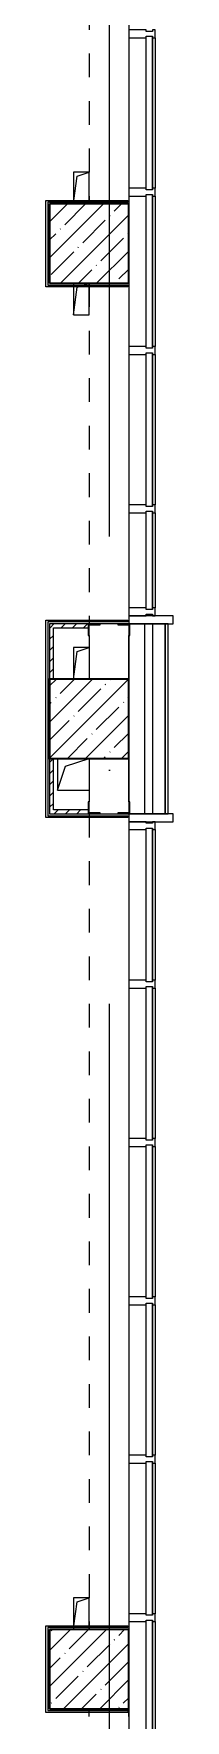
# Model space of a CAD drawing. Header units: millimetres. Extents: x 5993 to 95364, y 94667 to 143522.
# Drawn here: x 50023 to 50088, y 115646 to 116512 of the extents above; entities that cross this region are included whole.
import ezdxf

# ---------------------------------------------------------------- set-up
doc = ezdxf.new("R2010")
doc.units = ezdxf.units.MM
doc.linetypes.add('50_200_ШТРИХ_1Т_ш5_п1_п1_', pattern=[1400, 1000, -200, 0, -200])
doc.linetypes.add('Штрих короткий', pattern=[300, 150, -150])
for name, color, linetype, lineweight in [('0-2', 7, 'Continuous', 9), ('S-GRID-____-OTLN-1', 7, '50_200_ШТРИХ_1Т_ш5_п1_п1_', 9), ('Импосты витража', 7, 'Continuous', 9), ('Импосты витража-1', 7, 'Continuous', 25), ('Несущие колонны', 7, 'Continuous', 9), ('Несущие колонны-1', 7, 'Continuous', 35), ('Обобщенные модели', 7, 'Continuous', 9), ('Общие ребра', 7, 'Continuous', 9), ('Остекление-1', 7, 'Continuous', 9), ('Перекрытия', 7, 'Continuous', 9), ('Перемычка-1', 7, 'Штрих короткий', 9), ('Стены', 7, 'Continuous', 9), ('Стены-1', 7, 'Continuous', 13)]:
    doc.layers.add(name, color=color, linetype=linetype, lineweight=lineweight)
doc.layers.add('Штриховка разреза-5', color=7, linetype='Continuous', lineweight=5, true_color=0x8000ff)

# ---------------------------------------------------------------- blocks, each defined once
blk = doc.blocks.new('BSC_Колонна _Прямоугольная - 500х500-V32-АИ2_01_План напольных покрытий и плинтусов 1го этажа _Часть 2_')
at = {"layer": 'Несущие колонны'}
h = blk.add_hatch(dxfattribs=at)
h.set_pattern_fill('FP_42', color=256, style=0, pattern_type=2)
h.set_pattern_definition([(45, (-103350, -27150), (-114.04925, 114.04925), []), (45, (-103235.95, -27150), (-114.04925, 114.04925), [201.613, -40.323, 3.353, -36.97])])
h.paths.add_polyline_path([(-250, -250), (250, -250), (250, 250), (-250, 250), (-250, -100)], flags=0)
at = {"layer": 'Несущие колонны-1'}
for p, q in [((250, 250), (-250, 250)), ((-250, 250), (-250, -250)), ((250, -250), (250, 250)), ((-250, -250), (250, -250))]:
    blk.add_line(p, q, dxfattribs=at)
blk = doc.blocks.new('BSC_Колонна _Прямоугольная - 500х500-V38-АИ2_01_План напольных покрытий и плинтусов 1го этажа _Часть 2_')
at = {"layer": 'Несущие колонны'}
h = blk.add_hatch(dxfattribs=at)
h.set_pattern_fill('FP_48', color=256, style=0, pattern_type=2)
h.set_pattern_definition([(45, (-103350, -21150), (-114.04925, 114.04925), []), (45, (-103235.95, -21150), (-114.04925, 114.04925), [201.613, -40.323, 3.353, -36.97])])
h.paths.add_polyline_path([(-250, -250), (250, -250), (250, 250), (-250, 250)], flags=0)
at = {"layer": 'Несущие колонны-1'}
for p, q in [((250, 250), (-250, 250)), ((-250, 250), (-250, -250)), ((250, -250), (250, 250)), ((-250, -250), (250, -250))]:
    blk.add_line(p, q, dxfattribs=at)
blk = doc.blocks.new('BSC_Колонна _Прямоугольная - 500х500-V40-АИ2_01_План напольных покрытий и плинтусов 1го этажа _Часть 2_')
at = {"layer": 'Несущие колонны'}
h = blk.add_hatch(dxfattribs=at)
h.set_pattern_fill('FP_50', color=256, style=0, pattern_type=2)
h.set_pattern_definition([(45, (-103350, -30150), (-114.04925, 114.04925), []), (45, (-103235.95, -30150), (-114.04925, 114.04925), [201.613, -40.323, 3.353, -36.97])])
h.paths.add_polyline_path([(-250, -250), (250, -250), (250, 250), (-250, 250)], flags=0)
at = {"layer": 'Несущие колонны-1'}
for p, q in [((250, 250), (-250, 250)), ((-250, 250), (-250, -250)), ((250, -250), (250, 250)), ((-250, -250), (250, -250))]:
    blk.add_line(p, q, dxfattribs=at)
blk = doc.blocks.new('PNS_Панель прямоугольная1 - Нр_Стекло - 40мм-27134239-АИ2_01_План напольных покрытий и плинтусов 1го этажа _Часть 2_')
at = {"layer": 'Остекление-1'}
for p, q in [((-475, 40), (475, 40)), ((-485, 0), (485, 0)), ((475, 0), (-475, 0))]:
    blk.add_line(p, q, dxfattribs=at)
blk = doc.blocks.new('Прямоугольный импост - Импост структурный с накладкой - 150мм-25816107-АИ2_01_План напольных покрытий и плинтусов 1го этажа _Часть 2_')
at = {"layer": 'Импосты витража'}
for p, q in [((103600, 30450), (103600, 30400)), ((103767, 30450), (103767, 29500)), ((103600, 29900), (103600, 29500))]:
    blk.add_line(p, q, dxfattribs=at)
blk = doc.blocks.new('Прямоугольный импост - Импост структурный с накладкой - 150мм-27090926-АИ2_01_План напольных покрытий и плинтусов 1го этажа _Часть 2_')
at = {"layer": 'Импосты витража-1'}
for p, q in [((-25, 0), (-25, 17)), ((-25, 17), (25, 17)), ((-15, 0), (-25, 0)), ((-15, -40), (-15, 0)), ((25, 0), (15, 0)), ((15, 0), (15, -40)), ((25, 17), (25, 0)), ((-25, -150), (-25, -40)), ((-25, -40), (-15, -40)), ((15, -40), (25, -40)), ((25, -40), (25, -150)), ((25, -150), (-25, -150))]:
    blk.add_line(p, q, dxfattribs=at)
blk = doc.blocks.new('Прямоугольный импост - Импост структурный с накладкой - 150мм-V156-АИ2_01_План напольных покрытий и плинтусов 1го этажа _Часть 2_')
at = {"layer": 'Импосты витража'}
for p, q in [((103600, 31450), (103600, 30500)), ((103767, 31450), (103767, 30500))]:
    blk.add_line(p, q, dxfattribs=at)
blk = doc.blocks.new('Прямоугольный импост - Импост структурный с накладкой - 150мм-27134236-АИ2_01_План напольных покрытий и плинтусов 1го этажа _Часть 2_')
at = {"layer": 'Импосты витража-1'}
for p, q in [((-25, 0), (-25, 17)), ((-25, 17), (25, 17)), ((-15, 0), (-25, 0)), ((-15, -40), (-15, 0)), ((25, 0), (15, 0)), ((15, 0), (15, -40)), ((25, 17), (25, 0)), ((-25, -150), (-25, -40)), ((-25, -40), (-15, -40)), ((15, -40), (25, -40)), ((25, -40), (25, -150)), ((25, -150), (-25, -150))]:
    blk.add_line(p, q, dxfattribs=at)
blk = doc.blocks.new('Прямоугольный импост - Откос НВФ_50х280 мм-27090910-АИ2_01_План напольных покрытий и плинтусов 1го этажа _Часть 2_')
at = {"layer": 'Импосты витража-1'}
for p, q in [((-50, 130), (0, 130)), ((-50, -150), (-50, 130)), ((0, 130), (0, -144)), ((0, -150), (-50, -150))]:
    blk.add_line(p, q, dxfattribs=at)
blk = doc.blocks.new('PNS_Панель прямоугольная1 - Нр_Стекло - 40мм-28855695-АИ2_01_План напольных покрытий и плинтусов 1го этажа _Часть 2_')
at = {"layer": 'Остекление-1'}
for p, q in [((-400, 40), (400, 40)), ((-410, 0), (410, 0)), ((400, 0), (-400, 0))]:
    blk.add_line(p, q, dxfattribs=at)
blk = doc.blocks.new('Прямоугольный импост - Импост структурный с накладкой - 150мм-V157-АИ2_01_План напольных покрытий и плинтусов 1го этажа _Часть 2_')
at = {"layer": 'Импосты витража'}
for p, q in [((103600, 21450), (103600, 21400)), ((103767, 21450), (103767, 20650)), ((103600, 20900), (103600, 20650))]:
    blk.add_line(p, q, dxfattribs=at)
blk = doc.blocks.new('PNS_Панель прямоугольная1 - Нр_Стекло - 40мм-27134240-АИ2_01_План напольных покрытий и плинтусов 1го этажа _Часть 2_')
at = {"layer": 'Остекление-1'}
for p, q in [((-475, 40), (475, 40)), ((-485, 0), (485, 0)), ((475, 0), (-475, 0))]:
    blk.add_line(p, q, dxfattribs=at)
blk = doc.blocks.new('PNS_Панель прямоугольная1 - Нр_Стекло - 40мм-28855738-АИ2_01_План напольных покрытий и плинтусов 1го этажа _Часть 2_')
at = {"layer": 'Остекление-1'}
for p, q in [((-300, 40), (300, 40)), ((-310, 0), (310, 0)), ((300, 0), (-300, 0))]:
    blk.add_line(p, q, dxfattribs=at)
blk = doc.blocks.new('Прямоугольный импост - Импост структурный с накладкой - 150мм-28855736-АИ2_01_План напольных покрытий и плинтусов 1го этажа _Часть 2_')
at = {"layer": 'Импосты витража'}
for p, q in [((103600, 28450), (103600, 27850)), ((103767, 28450), (103767, 27850))]:
    blk.add_line(p, q, dxfattribs=at)
blk = doc.blocks.new('Прямоугольный импост - Откос НВФ_50х280 мм-V165-АИ2_01_План напольных покрытий и плинтусов 1го этажа _Часть 2_')
at = {"layer": 'Импосты витража-1'}
for p, q in [((0, 130), (-50, 130)), ((-50, 130), (-50, -150)), ((0, -144), (0, 130)), ((-50, -150), (0, -150))]:
    blk.add_line(p, q, dxfattribs=at)
blk = doc.blocks.new('Проем_Дверь_Прямоугольный - 2150х3300h_витражные проемы-26818549-АИ2_01_План напольных покрытий и плинтусов 1го этажа _Часть 2_')
at = {"layer": 'Перемычка-1'}
for p, q in [((1075, 125), (-1075, 125)), ((1075, -125), (-1075, -125))]:
    blk.add_line(p, q, dxfattribs=at)
blk = doc.blocks.new('Проем_Дверь_Прямоугольный - 5150х3300h_витражные проемы-26818154-АИ2_01_План напольных покрытий и плинтусов 1го этажа _Часть 2_')
at = {"layer": 'Перемычка-1'}
for p, q in [((2575, 125), (-2575, 125)), ((2575, -125), (-2575, -125))]:
    blk.add_line(p, q, dxfattribs=at)
blk = doc.blocks.new('Фахверк_СКБ_Уголок - 250_2700-27497298-АИ2_01_План напольных покрытий и плинтусов 1го этажа _Часть 2_')
at = {"layer": 'Обобщенные модели'}
for p, q in [((200, 181), (125, 181)), ((125, 181), (125, 106)), ((131, 106), (131, 175)), ((131, 175), (200, 175)), ((200, 175), (200, 181)), ((125, 106), (131, 106)), ((131, -6), (125, -6)), ((125, -6), (125, -81)), ((125, -81), (200, -81)), ((131, -75), (131, -6)), ((200, -75), (131, -75)), ((200, -81), (200, -75))]:
    blk.add_line(p, q, dxfattribs=at)
blk = doc.blocks.new('AR_Отверстие прямоугольное _в плите_ - AR_Отверстие прямоугольное _в плите_-V225-АИ2_01_План напольных покрытий и плинтусов 1го этажа _Часть 2_')
at = {"layer": 'Обобщенные модели'}
for p, q in [((50, 100), (-50, 100)), ((-50, 100), (-50, -77)), ((-47, -77), (-25, 75)), ((-25, 75), (50, 100)), ((50, -77), (50, 100)), ((-50, -88), (-50, -100)), ((-50, -100), (-48, -88)), ((50, -100), (50, -88))]:
    blk.add_line(p, q, dxfattribs=at)
blk = doc.blocks.new('AR_Отверстие прямоугольное _в плите_ - AR_Отверстие прямоугольное _в плите_-V226-АИ2_01_План напольных покрытий и плинтусов 1го этажа _Часть 2_')
at = {"layer": 'Обобщенные модели'}
for p, q in [((-50, 100), (-50, 88)), ((-50, 77), (-50, -100)), ((-50, -100), (-25, 75)), ((-25, 75), (-19, 77)), ((14, 88), (50, 100)), ((50, 88), (50, 100)), ((50, -100), (50, 77)), ((-50, -100), (50, -100))]:
    blk.add_line(p, q, dxfattribs=at)
blk = doc.blocks.new('AR_Отверстие прямоугольное _в плите_ - AR_Отверстие прямоугольное _в плите_-V228-АИ2_01_План напольных покрытий и плинтусов 1го этажа _Часть 2_')
at = {"layer": 'Обобщенные модели'}
for p, q in [((50, 100), (-50, 100)), ((-50, 100), (-50, -100)), ((-50, -100), (-25, 75)), ((-25, 75), (50, 100))]:
    blk.add_line(p, q, dxfattribs=at)
blk = doc.blocks.new('AR_Отверстие прямоугольное _в плите_ - AR_Отверстие прямоугольное _в плите_-V227-АИ2_01_План напольных покрытий и плинтусов 1го этажа _Часть 2_')
at = {"layer": 'Обобщенные модели'}
for p, q in [((-100, 100), (-100, -100)), ((-100, -100), (-50, 50)), ((-50, 50), (100, 100)), ((-100, -100), (100, -100))]:
    blk.add_line(p, q, dxfattribs=at)

msp = doc.modelspace()

# ---------------------------------------------------------------- linework, layer by layer
at = {"layer": 'S-GRID-____-OTLN-1', "color": 251, "ltscale": 0.6, "true_color": 0x636466}
msp.add_line((50055.33, 113733.6), (50055.33, 118157.62), dxfattribs=at)
at = {"layer": 'Общие ребра'}
for p, q in [((50073.38, 116209.1), (50073.38, 116111.42)), ((50077.45, 116209.1), (50077.45, 116111.42)), ((50065.24, 116202.99), (50065.24, 116180.61)), ((50065.24, 116180.61), (50065.24, 116202.99)), ((50065.24, 116139.91), (50065.24, 116117.53)), ((50065.24, 116117.53), (50065.24, 116139.91))]:
    msp.add_line(p, q, dxfattribs=at)
at = {"layer": 'Перекрытия'}
for p, q in [((50024.55, 116180.61), (50024.55, 116181.02)), ((50024.55, 116139.51), (50024.55, 116139.91))]:
    msp.add_line(p, q, dxfattribs=at)
at = {"layer": 'Стены'}
for p, q in [((50022.67, 116382.23), (50022.67, 116426.67)), ((50022.67, 116426.67), (50064.76, 116426.67)), ((50023.57, 116425.77), (50023.57, 116383.12)), ((50064.76, 116425.77), (50023.57, 116425.77)), ((50064.76, 116426.67), (50064.76, 116425.77)), ((50064.76, 116382.23), (50022.67, 116382.23)), ((50023.57, 116383.12), (50064.76, 116383.12)), ((50064.76, 116383.12), (50064.76, 116382.23)), ((50022.67, 116210.97), (50064.76, 116210.97)), ((50022.67, 116109.55), (50022.67, 116210.97)), ((50064.76, 116210.07), (50023.57, 116210.07)), ((50023.57, 116210.07), (50023.57, 116110.45)), ((50064.76, 116210.97), (50064.76, 116210.07)), ((50064.76, 116109.55), (50022.67, 116109.55)), ((50023.57, 116110.45), (50064.76, 116110.45)), ((50064.76, 116110.45), (50064.76, 116109.55)), ((50022.67, 115649.67), (50022.67, 115694.11)), ((50022.67, 115694.11), (50064.76, 115694.11)), ((50023.57, 115693.21), (50023.57, 115650.56)), ((50064.76, 115693.21), (50023.57, 115693.21)), ((50064.76, 115694.11), (50064.76, 115693.21)), ((50064.76, 115649.67), (50022.67, 115649.67)), ((50023.57, 115650.56), (50064.76, 115650.56)), ((50064.76, 115650.56), (50064.76, 115649.67))]:
    msp.add_line(p, q, dxfattribs=at)
at = {"layer": 'Стены-1'}
for p, q in [((50044.41, 116209.1), (50024.55, 116209.1)), ((50024.55, 116209.1), (50024.55, 116181.02)), ((50026.58, 116207.06), (50044.41, 116207.06)), ((50026.58, 116181.02), (50026.58, 116207.06)), ((50059.63, 116209.1), (50050.51, 116209.1)), ((50083.96, 116209.1), (50065.73, 116209.1)), ((50083.96, 116111.42), (50083.96, 116209.1)), ((50085.59, 116209.1), (50083.96, 116209.1)), ((50083.96, 116209.1), (50083.96, 116111.42)), ((50085.59, 116111.42), (50085.59, 116209.1)), ((50044.89, 116202.99), (50044.89, 116180.61)), ((50024.55, 116181.02), (50026.58, 116181.02)), ((50026.58, 116139.51), (50024.55, 116139.51)), ((50024.55, 116139.51), (50024.55, 116111.42)), ((50026.58, 116113.46), (50026.58, 116139.51)), ((50044.89, 116139.91), (50044.89, 116117.53)), ((50044.41, 116113.46), (50026.58, 116113.46)), ((50024.55, 116111.42), (50044.41, 116111.42)), ((50050.51, 116111.42), (50059.63, 116111.42)), ((50065.73, 116111.42), (50083.96, 116111.42)), ((50083.96, 116111.42), (50085.59, 116111.42))]:
    msp.add_line(p, q, dxfattribs=at)
at = {"layer": 'Штриховка разреза-5'}
for p, q in [((50024.55, 116206.85), (50024.76, 116207.06)), ((50024.76, 116207.06), (50026.79, 116209.1)), ((50030.51, 116207.06), (50032.55, 116209.1)), ((50036.27, 116207.06), (50038.3, 116209.1)), ((50042.02, 116207.06), (50044.06, 116209.1)), ((50024.55, 116201.1), (50026.58, 116203.13)), ((50024.55, 116195.34), (50026.58, 116197.38)), ((50024.55, 116189.59), (50026.58, 116191.62)), ((50024.55, 116183.83), (50026.58, 116185.87)), ((50024.55, 116137.79), (50026.26, 116139.51)), ((50024.55, 116132.03), (50026.58, 116134.07)), ((50024.55, 116126.28), (50026.58, 116128.31)), ((50024.55, 116120.52), (50026.58, 116122.55)), ((50024.55, 116114.76), (50026.58, 116116.8)), ((50026.96, 116111.42), (50029, 116113.46)), ((50032.72, 116111.42), (50034.75, 116113.46)), ((50038.47, 116111.42), (50040.51, 116113.46)), ((50044.23, 116111.42), (50044.41, 116111.6))]:
    msp.add_line(p, q, dxfattribs=at)

# ---------------------------------------------------------------- block references
at = {"layer": '0-2', "xscale": 0.08139549610658335, "yscale": 0.08139549610658335, "zscale": 0.08139549610658335}
for name, p, rotation in [('Проем_Дверь_Прямоугольный - 5150х3300h_витражные проемы-26818154-АИ2_01_План напольных покрытий и плинтусов 1го этажа _Часть 2_', (50055.07, 116634.39), 90), ('PNS_Панель прямоугольная1 - Нр_Стекло - 40мм-27134239-АИ2_01_План напольных покрытий и плинтусов 1го этажа _Часть 2_', (50077.45, 116471.6), 89.99999999999987), ('PNS_Панель прямоугольная1 - Нр_Стекло - 40мм-27134239-АИ2_01_План напольных покрытий и плинтусов 1го этажа _Часть 2_', (50077.45, 116390.2), 89.99999999999987), ('Проем_Дверь_Прямоугольный - 2150х3300h_витражные проемы-26818549-АИ2_01_План напольных покрытий и плинтусов 1го этажа _Часть 2_', (50055.07, 116296.6), 90), ('PNS_Панель прямоугольная1 - Нр_Стекло - 40мм-27134240-АИ2_01_План напольных покрытий и плинтусов 1го этажа _Часть 2_', (50077.45, 116308.81), 89.99999999999987), ('PNS_Панель прямоугольная1 - Нр_Стекло - 40мм-28855738-АИ2_01_План напольных покрытий и плинтусов 1го этажа _Часть 2_', (50077.45, 116241.66), 89.99999999999987), ('Фахверк_СКБ_Уголок - 250_2700-27497298-АИ2_01_План напольных покрытий и плинтусов 1го этажа _Часть 2_', (50051, 116219.27), 270), ('Прямоугольный импост - Откос НВФ_50х280 мм-V165-АИ2_01_План напольных покрытий и плинтусов 1го этажа _Часть 2_', (50077.45, 116209.1), 269.9999999999999), ('Фахверк_СКБ_Уголок - 250_2700-27497298-АИ2_01_План напольных покрытий и плинтусов 1го этажа _Часть 2_', (50059.14, 116101.25), 90), ('Проем_Дверь_Прямоугольный - 5150х3300h_витражные проемы-26818154-АИ2_01_План напольных покрытий и плинтусов 1го этажа _Часть 2_', (50055.07, 115901.83), 90), ('PNS_Панель прямоугольная1 - Нр_Стекло - 40мм-27134240-АИ2_01_План напольных покрытий и плинтусов 1го этажа _Часть 2_', (50077.45, 116064.62), 89.99999999999987), ('PNS_Панель прямоугольная1 - Нр_Стекло - 40мм-27134239-АИ2_01_План напольных покрытий и плинтусов 1го этажа _Часть 2_', (50077.45, 115983.23), 89.99999999999987), ('PNS_Панель прямоугольная1 - Нр_Стекло - 40мм-27134239-АИ2_01_План напольных покрытий и плинтусов 1го этажа _Часть 2_', (50077.45, 115901.83), 89.99999999999987), ('PNS_Панель прямоугольная1 - Нр_Стекло - 40мм-27134240-АИ2_01_План напольных покрытий и плинтусов 1го этажа _Часть 2_', (50077.45, 115820.43), 89.99999999999987), ('PNS_Панель прямоугольная1 - Нр_Стекло - 40мм-27134239-АИ2_01_План напольных покрытий и плинтусов 1го этажа _Часть 2_', (50077.45, 115739.04), 89.99999999999987), ('PNS_Панель прямоугольная1 - Нр_Стекло - 40мм-28855695-АИ2_01_План напольных покрытий и плинтусов 1го этажа _Часть 2_', (50077.45, 115663.75), 89.99999999999987), ('Проем_Дверь_Прямоугольный - 2150х3300h_витражные проемы-26818549-АИ2_01_План напольных покрытий и плинтусов 1го этажа _Часть 2_', (50055.07, 115564.04), 269.9999999999999)]:
    msp.add_blockref(name, p, dxfattribs=dict(at, rotation=rotation))
at = {"layer": '0-2', "extrusion": (0, 0, -1), "xscale": 0.08139549610658335, "yscale": 0.08139549610658335, "zscale": 0.08139549610658335, "rotation": 90.00000000000011}
for name, p in [('Прямоугольный импост - Импост структурный с накладкой - 150мм-27090926-АИ2_01_План напольных покрытий и плинтусов 1го этажа _Часть 2_', (-50077.45, 116512.3)), ('Прямоугольный импост - Импост структурный с накладкой - 150мм-27134236-АИ2_01_План напольных покрытий и плинтусов 1го этажа _Часть 2_', (-50077.45, 116430.9)), ('Прямоугольный импост - Импост структурный с накладкой - 150мм-27090926-АИ2_01_План напольных покрытий и плинтусов 1го этажа _Часть 2_', (-50077.45, 116349.51)), ('Прямоугольный импост - Импост структурный с накладкой - 150мм-27090926-АИ2_01_План напольных покрытий и плинтусов 1го этажа _Часть 2_', (-50077.45, 116268.11)), ('Прямоугольный импост - Импост структурный с накладкой - 150мм-27090926-АИ2_01_План напольных покрытий и плинтусов 1го этажа _Часть 2_', (-50077.45, 116215.2)), ('Прямоугольный импост - Откос НВФ_50х280 мм-27090910-АИ2_01_План напольных покрытий и плинтусов 1го этажа _Часть 2_', (-50077.45, 116111.42)), ('Прямоугольный импост - Импост структурный с накладкой - 150мм-27090926-АИ2_01_План напольных покрытий и плинтусов 1го этажа _Часть 2_', (-50077.45, 116105.32)), ('Прямоугольный импост - Импост структурный с накладкой - 150мм-27090926-АИ2_01_План напольных покрытий и плинтусов 1го этажа _Часть 2_', (-50077.45, 116023.92)), ('Прямоугольный импост - Импост структурный с накладкой - 150мм-27134236-АИ2_01_План напольных покрытий и плинтусов 1го этажа _Часть 2_', (-50077.45, 115942.53)), ('Прямоугольный импост - Импост структурный с накладкой - 150мм-27090926-АИ2_01_План напольных покрытий и плинтусов 1го этажа _Часть 2_', (-50077.45, 115861.13)), ('Прямоугольный импост - Импост структурный с накладкой - 150мм-27090926-АИ2_01_План напольных покрытий и плинтусов 1го этажа _Часть 2_', (-50077.45, 115779.74)), ('Прямоугольный импост - Импост структурный с накладкой - 150мм-27134236-АИ2_01_План напольных покрытий и плинтусов 1го этажа _Часть 2_', (-50077.45, 115698.34))]:
    msp.add_blockref(name, p, dxfattribs=at)
at = {"layer": '0-2', "xscale": 0.08139549610658335, "yscale": 0.08139549610658335, "zscale": 0.08139549610658335}
for name, p in [('Прямоугольный импост - Импост структурный с накладкой - 150мм-V156-АИ2_01_План напольных покрытий и плинтусов 1го этажа _Часть 2_', (41632.67, 113950.37)), ('AR_Отверстие прямоугольное _в плите_ - AR_Отверстие прямоугольное _в плите_-V225-АИ2_01_План напольных покрытий и плинтусов 1го этажа _Часть 2_', (50040.83, 116432.94)), ('BSC_Колонна _Прямоугольная - 500х500-V40-АИ2_01_План напольных покрытий и плинтусов 1го этажа _Часть 2_', (50044.89, 116404.45)), ('Прямоугольный импост - Импост структурный с накладкой - 150мм-25816107-АИ2_01_План напольных покрытий и плинтусов 1го этажа _Часть 2_', (41632.67, 113950.37)), ('AR_Отверстие прямоугольное _в плите_ - AR_Отверстие прямоугольное _в плите_-V226-АИ2_01_План напольных покрытий и плинтусов 1го этажа _Часть 2_', (50040.83, 116375.96)), ('Прямоугольный импост - Импост структурный с накладкой - 150мм-V156-АИ2_01_План напольных покрытий и плинтусов 1го этажа _Часть 2_', (41632.67, 113787.58)), ('Прямоугольный импост - Импост структурный с накладкой - 150мм-28855736-АИ2_01_План напольных покрытий и плинтусов 1го этажа _Часть 2_', (41632.67, 113950.37)), ('AR_Отверстие прямоугольное _в плите_ - AR_Отверстие прямоугольное _в плите_-V228-АИ2_01_План напольных покрытий и плинтусов 1го этажа _Часть 2_', (50040.83, 116188.75)), ('BSC_Колонна _Прямоугольная - 500х500-V32-АИ2_01_План напольных покрытий и плинтусов 1го этажа _Часть 2_', (50044.89, 116160.26)), ('AR_Отверстие прямоугольное _в плите_ - AR_Отверстие прямоугольное _в плите_-V227-АИ2_01_План напольных покрытий и плинтусов 1го этажа _Часть 2_', (50036.76, 116131.77)), ('Прямоугольный импост - Импост структурный с накладкой - 150мм-V156-АИ2_01_План напольных покрытий и плинтусов 1го этажа _Часть 2_', (41632.67, 113543.4)), ('Прямоугольный импост - Импост структурный с накладкой - 150мм-V156-АИ2_01_План напольных покрытий и плинтусов 1го этажа _Часть 2_', (41632.67, 113462)), ('Прямоугольный импост - Импост структурный с накладкой - 150мм-V156-АИ2_01_План напольных покрытий и плинтусов 1го этажа _Часть 2_', (41632.67, 113380.6)), ('Прямоугольный импост - Импост структурный с накладкой - 150мм-V156-АИ2_01_План напольных покрытий и плинтусов 1го этажа _Часть 2_', (41632.67, 113299.21)), ('Прямоугольный импост - Импост структурный с накладкой - 150мм-V156-АИ2_01_План напольных покрытий и плинтусов 1го этажа _Часть 2_', (41632.67, 113217.81)), ('AR_Отверстие прямоугольное _в плите_ - AR_Отверстие прямоугольное _в плите_-V225-АИ2_01_План напольных покрытий и плинтусов 1го этажа _Часть 2_', (50040.83, 115700.38)), ('Прямоугольный импост - Импост структурный с накладкой - 150мм-V157-АИ2_01_План напольных покрытий и плинтусов 1го этажа _Часть 2_', (41632.67, 113950.37)), ('BSC_Колонна _Прямоугольная - 500х500-V38-АИ2_01_План напольных покрытий и плинтусов 1го этажа _Часть 2_', (50044.89, 115671.89))]:
    msp.add_blockref(name, p, dxfattribs=at)

doc.saveas('drawing.dxf')
